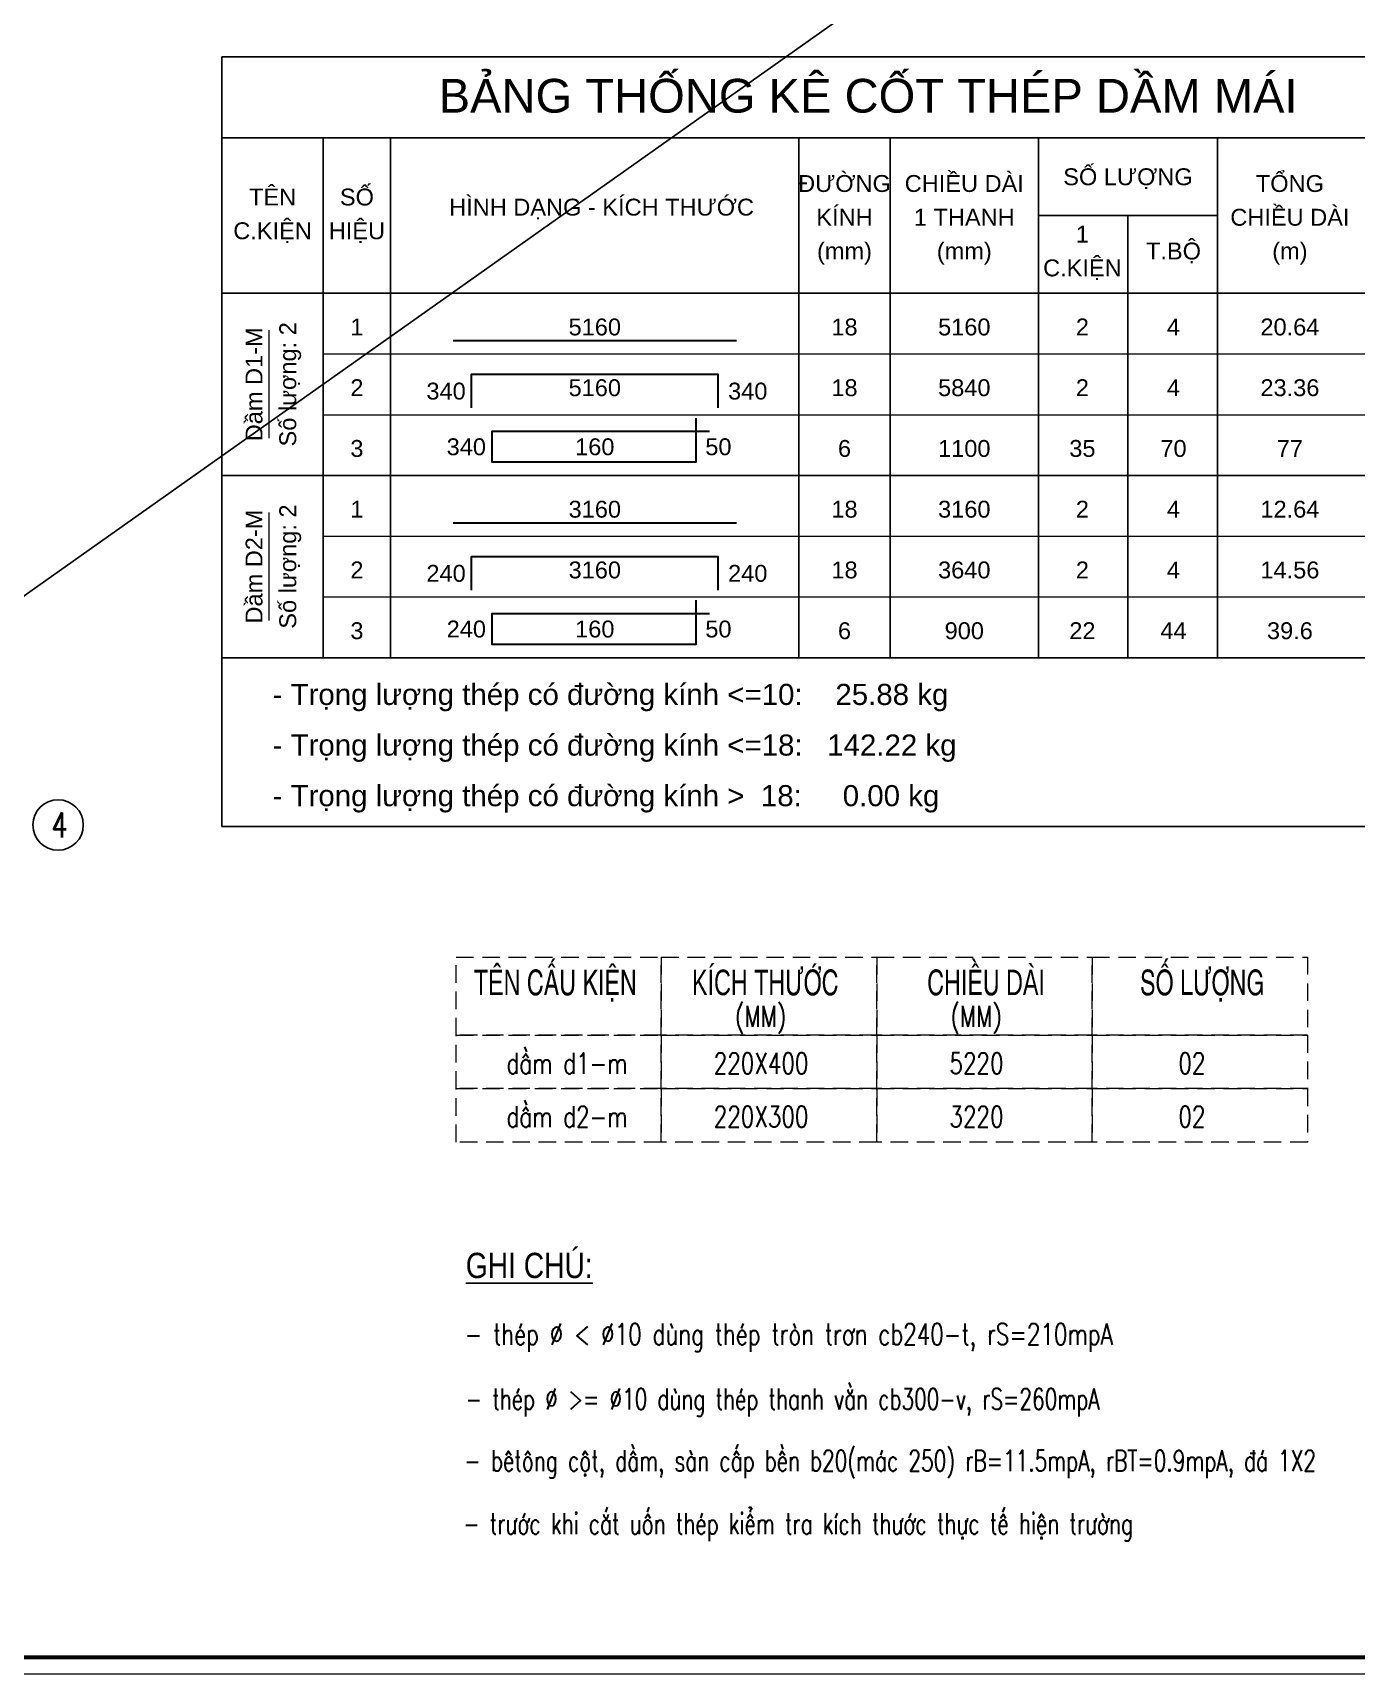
# Model space of a CAD drawing. Header units: millimetres. Extents: x 19378 to 270036, y -611253 to -548347.
# Drawn here: x 196977 to 206420, y -566167 to -554459 of the extents above; entities that cross this region are included whole.
import ezdxf
from ezdxf.enums import TextEntityAlignment as Align

# ---------------------------------------------------------------- set-up
doc = ezdxf.new("R2010")
doc.units = ezdxf.units.MM
doc.header["$MEASUREMENT"] = 0
doc.linetypes.add('HIDDEN', pattern=[0.375, 0.25, -0.125])
doc.layers.get('Defpoints').update_dxf_attribs({"color": 1})
doc.layers.add('KCS_Plotter', color=11, linetype='Continuous', plot=False)
doc.layers.add('Khungten_LCDI', color=7, linetype='Continuous')
for name, color, linetype, lineweight in [('LC MANH DUT', 35, 'HIDDEN', 5), ('LC Net dam 1', 30, 'Continuous', 30), ('LC Net thay', 7, 'Continuous', 25), ('LC Text1', 3, 'Continuous', 20), ('LC Text2', 7, 'Continuous', 25)]:
    doc.layers.add(name, color=color, linetype=linetype, lineweight=lineweight)
doc.styles.add('Hoa', font='micross.ttf')
doc.styles.add('Khungten', font='VHAVAN.TTF', dxfattribs={"width": 0.9, "height": 5000})
doc.styles.add('LC 2', font='VHARIALN.TTF', dxfattribs={"width": 0.7})
doc.styles.add('LC 3', font='vnsimli.shx', dxfattribs={"width": 0.75})
doc.styles.add('T2', font='VHARIAL.TTF', dxfattribs={"width": 0.8})
doc.styles.add('Thuong', font='micross.ttf')
doc.styles.add('Title', font='VHBLACK.TTF', dxfattribs={"width": 0.8})

# ---------------------------------------------------------------- blocks, each defined once
blk = doc.blocks.new('Nha o can bo nhan vien Trung doan')
at = {"layer": 'Defpoints', "lineweight": 0}
blk.add_lwpolyline([(-1200, -14850), (-1200, 14850), (40800, 14850), (40800, -14850)], close=True, dxfattribs=at)
at = {"layer": 'Khungten_LCDI', "color": 5, "lineweight": 60}
blk.add_lwpolyline([(0, -14650), (0, 14650), (40600, 14650), (40600, -14650)], close=True, dxfattribs=at)
at = {"color": 7, "style": 'Khungten', "width": 0.8}
for tag, p in [('REVISION', (39499, -10746)), ('NGAYHT', (39546, -11609))]:
    blk.add_attdef(tag, text='', height=200, dxfattribs=at).set_placement(p, align=Align.CENTER)
at = {"layer": 'LC Text1', "style": 'Title', "width": 1.485915}
for tag, p, p2 in [('TENBANVE1', (36913, -8886), (40339, -8886)), ('TENBANVE2', (36913, -9562), (40339, -9562))]:
    blk.add_attdef(tag, text='', height=250, dxfattribs=at).set_placement(p, p2, align=Align.FIT)
at = {"layer": 'LC Text1', "style": 'Title', "width": 0.7}
blk.add_attdef('SOBANVE', text='', height=250, dxfattribs=at).set_placement((39562, -13896), align=Align.CENTER)

msp = doc.modelspace()

# ---------------------------------------------------------------- linework, layer by layer
at = {"layer": 'KCS_Plotter', "ltscale": 2}
msp.add_line((186035.6, -566167.2), (211235.6, -548347.2), dxfattribs=at)
at = {"layer": 'LC MANH DUT'}
for p, q in [((199049.1, -556749.8), (207547.6, -556749.8)), ((199049.1, -557183.2), (207547.6, -557183.2)), ((199049.1, -557616.6), (207547.6, -557616.6)), ((199049.1, -558049.9), (207547.6, -558049.9)), ((199049.1, -558483.2), (207547.6, -558483.2)), ((199049.1, -558916.6), (207547.6, -558916.6))]:
    msp.add_line(p, q, dxfattribs=at)
at = {"layer": 'LC MANH DUT', "ltscale": 500}
for points in [[(199997.4, -561052.5), (201461.6, -561052.5), (201461.6, -561610), (199997.4, -561610)], [(201461.6, -561052.5), (202998.6, -561052.5), (202998.6, -561610), (201461.6, -561610)], [(202998.6, -561052.5), (204535.5, -561052.5), (204535.5, -561610), (202998.6, -561610)], [(204535.5, -561052.5), (206072.4, -561052.5), (206072.4, -561610), (204535.5, -561610)], [(199997.4, -561610), (201461.6, -561610), (201461.6, -561990.6), (199997.4, -561990.6)], [(201461.6, -561610), (202998.6, -561610), (202998.6, -561990.6), (201461.6, -561990.6)], [(202998.6, -561610), (204535.5, -561610), (204535.5, -561990.6), (202998.6, -561990.6)], [(204535.5, -561610), (206072.4, -561610), (206072.4, -561990.6), (204535.5, -561990.6)], [(199997.4, -561990.6), (201461.6, -561990.6), (201461.6, -562371.2), (199997.4, -562371.2)], [(201461.6, -561990.6), (202998.6, -561990.6), (202998.6, -562371.2), (201461.6, -562371.2)], [(202998.6, -561990.6), (204535.5, -561990.6), (204535.5, -562371.2), (202998.6, -562371.2)], [(204535.5, -561990.6), (206072.4, -561990.6), (206072.4, -562371.2), (204535.5, -562371.2)]]:
    msp.add_lwpolyline(points, close=True, dxfattribs=at)
at = {"layer": 'LC Net dam 1'}
for points in [[(199976, -556653.6), (201998.3, -556653.6)], [(200108.4, -557135.1), (200108.4, -556894.3), (201865.9, -556894.3), (201865.9, -557135.1)], [(201805.7, -557303.6), (200252.9, -557303.6), (200252.9, -557520.2), (201709.4, -557520.2), (201709.4, -557207.3)], [(199976, -557953.6), (201998.3, -557953.6)], [(200108.4, -558435.1), (200108.4, -558194.3), (201865.9, -558194.3), (201865.9, -558435.1)], [(201805.7, -558603.6), (200252.9, -558603.6), (200252.9, -558820.3), (201709.4, -558820.3), (201709.4, -558507.3)]]:
    msp.add_lwpolyline(points, dxfattribs=at)
at = {"layer": 'LC Net thay'}
for p, q in [((198326.9, -554631.2), (198326.9, -560120.3)), ((198326.9, -554631.2), (207547.6, -554631.2)), ((198326.9, -555209.1), (207547.6, -555209.1)), ((199049.1, -555209.1), (199049.1, -558916.6)), ((199530.6, -555209.1), (199530.6, -558916.6)), ((202443.7, -555209.1), (202443.7, -558916.6)), ((203093.7, -555209.1), (203093.7, -558916.6)), ((204153, -555209.1), (204153, -558916.6)), ((205429, -555209.1), (205429, -558916.6)), ((204153, -555762.8), (205429, -555762.8)), ((204791, -555762.8), (204791, -558916.6)), ((198326.9, -556316.5), (207547.6, -556316.5)), ((198326.9, -557616.6), (207547.6, -557616.6)), ((198326.9, -558916.6), (207547.6, -558916.6)), ((198326.9, -560120.3), (207547.6, -560120.3))]:
    msp.add_line(p, q, dxfattribs=at)
at = {"layer": 'LC Text1'}
for p, q in [((198663.9, -557351.7), (198663.9, -556581.3)), ((198663.9, -558651.8), (198663.9, -557881.4)), ((198326.9, -558916.6), (207547.6, -558916.6))]:
    msp.add_line(p, q, dxfattribs=at)
at = {"layer": 'LC Text2', "ltscale": 100}
msp.add_circle((197157.8, -560109.6), 180, dxfattribs=at)

# ---------------------------------------------------------------- block references
at = {"layer": 'LC Net thay', "xscale": 0.6, "yscale": 0.6, "zscale": 0.6}
msp.add_blockref('Nha o can bo nhan vien Trung doan', (186755.6, -557257.2), dxfattribs=at)

# ---------------------------------------------------------------- texts
at = {"layer": 'LC Text1', "color": 4, "style": 'Hoa'}
msp.add_text('BẢNG THỐNG KÊ CỐT THÉP DẦM MÁI', height=240.75, dxfattribs=at).set_placement((202937.2, -555028.5), align=Align.CENTER)
at = {"layer": 'LC Text1'}
for s, height, style, p in [('SỐ LƯỢNG', 120.38, 'Hoa', (204791, -555546.1)), ('TÊN', 120.38, 'Hoa', (198688, -555690.6)), ('SỐ', 120.38, 'Hoa', (199289.9, -555690.6)), ('ĐƯỜNG', 120.38, 'Hoa', (202768.7, -555594.2)), ('CHIỀU DÀI', 120.38, 'Hoa', (203623.4, -555594.2)), ('TỔNG', 120.38, 'Hoa', (205946.6, -555594.2)), ('HÌNH DẠNG - KÍCH THƯỚC', 120.375, 'Hoa', (201035.3, -555762.8)), ('KÍNH', 120.38, 'Hoa', (202768.7, -555835)), ('1 THANH', 120.38, 'Hoa', (203623.4, -555835)), ('CHIỀU DÀI', 120.38, 'Hoa', (205946.6, -555835)), ('C.KIỆN', 120.38, 'Hoa', (198688, -555931.3)), ('HIỆU', 120.38, 'Hoa', (199289.9, -555931.3)), ('1', 120.4, 'Hoa', (204466, -555955.4)), ('(mm)', 120.38, 'Thuong', (202768.7, -556075.8)), ('(mm)', 120.38, 'Thuong', (203623.4, -556075.8)), ('T.BỘ', 120.38, 'Hoa', (205116, -556075.8)), ('(m)', 120.38, 'Thuong', (205946.6, -556075.8)), ('C.KIỆN', 120.38, 'Hoa', (204466, -556196.1))]:
    msp.add_text(s, height=height, dxfattribs=dict(at, style=style)).set_placement(p, align=Align.CENTER)
at = {"layer": 'LC Text1', "style": 'Hoa'}
for s, height, p in [('Dầm D1-M', 120.38, (198615.8, -556966.5)), ('Số lượng: 2', 120.375, (198856.5, -556966.5)), ('Dầm D2-M', 120.38, (198615.8, -558266.6)), ('Số lượng: 2', 120.375, (198856.5, -558266.6))]:
    msp.add_text(s, height=height, rotation=90.00021, dxfattribs=at).set_placement(p, align=Align.CENTER)
for s, height, p in [('1', 120.4, (199289.9, -556653.6)), ('5160', 120.38, (200987.1, -556653.6)), ('18', 120.38, (202768.7, -556653.6)), ('5160', 120.38, (203623.4, -556653.6)), ('2', 120.4, (204466, -556653.6)), ('4', 120.4, (205116, -556653.6)), ('20.64', 120.38, (205946.6, -556653.6)), ('2', 120.4, (199289.9, -557086.9)), ('5160', 120.38, (200987.1, -557086.9)), ('18', 120.38, (202768.7, -557086.9)), ('3', 120.4, (199289.9, -557520.2)), ('160', 120.38, (200987.1, -557508.2)), ('6', 120.4, (202768.7, -557520.2)), ('1', 120.4, (199289.9, -557953.6)), ('3160', 120.38, (200987.1, -557953.6)), ('18', 120.38, (202768.7, -557953.6)), ('3160', 120.38, (203623.4, -557953.6)), ('2', 120.4, (204466, -557953.6)), ('4', 120.4, (205116, -557953.6)), ('12.64', 120.38, (205946.6, -557953.6)), ('2', 120.4, (199289.9, -558386.9)), ('3160', 120.38, (200987.1, -558386.9)), ('18', 120.38, (202768.7, -558386.9)), ('3', 120.4, (199289.9, -558820.3)), ('160', 120.38, (200987.1, -558808.3)), ('6', 120.4, (202768.7, -558820.3))]:
    msp.add_text(s, height=height, dxfattribs=at).set_placement(p, align=Align.BOTTOM_CENTER)
at = {"layer": 'LC Text1', "color": 7, "style": 'Hoa'}
for s, height, p in [('5840', 120.38, (203623.4, -557086.9)), ('2', 120.4, (204466, -557086.9)), ('4', 120.4, (205116, -557086.9)), ('23.36', 120.38, (205946.6, -557086.9)), ('1100', 120.38, (203623.4, -557520.2)), ('35', 120.38, (204466, -557520.2)), ('70', 120.38, (205116, -557520.2)), ('77', 120.38, (205946.6, -557520.2)), ('3640', 120.38, (203623.4, -558386.9)), ('2', 120.4, (204466, -558386.9)), ('4', 120.4, (205116, -558386.9)), ('14.56', 120.38, (205946.6, -558386.9)), ('900', 120.38, (203623.4, -558820.3)), ('22', 120.38, (204466, -558820.3)), ('44', 120.38, (205116, -558820.3)), ('39.6', 120.38, (205946.6, -558820.3))]:
    msp.add_text(s, height=height, dxfattribs=at).set_placement(p, align=Align.BOTTOM_CENTER)
at = {"layer": 'LC Text1', "style": 'Hoa'}
for s, p in [('340', (200066.3, -557111)), ('340', (200210.7, -557508.2)), ('240', (200066.3, -558411)), ('240', (200210.7, -558808.3))]:
    msp.add_text(s, height=120.38, dxfattribs=at).set_placement(p, align=Align.BOTTOM_RIGHT)
for s, p in [('340', (201938.1, -557111)), ('50', (201775.6, -557508.2)), ('240', (201938.1, -558411)), ('50', (201775.6, -558808.3))]:
    msp.add_text(s, height=120.38, dxfattribs=at).set_placement(p, align=Align.BOTTOM_LEFT)
for s, p in [('- Trọng lượng thép có đường kính <=10:    25.88 kg', (198688, -559253.7)), ('- Trọng lượng thép có đường kính <=18:   142.22 kg', (198688, -559614.8)), ('- Trọng lượng thép có đường kính >  18:     0.00 kg', (198688, -559975.9))]:
    msp.add_text(s, height=150.469, dxfattribs=at).set_placement(p)
at = {"layer": 'LC Text1', "color": 3, "style": 'LC 3'}
for s, width, p in [('(MM)', 0.75, (201987, -561549.8)), ('(MM)', 0.75, (203524, -561549.8)), ('dÇm d1-m', 0.75, (200356.7, -561885.2)), ('dÇm d2-m', 0.75, (200356.7, -562265.8)), ('- thÐp %%C < %%C10 dïng thÐp trßn tr¬n cb240-t, rS=210mpA', 0.75, (200058.6, -563816.9)), ('- thÐp %%C >= %%C10 dïng thÐp thanh v»n cb300-v, rS=260mpA', 0.7, (200066, -564278.5)), ('- bªt«ng cét, dÇm, sµn cÊp bÒn b20(m¸c 250) rB=11.5mpA, rBT=0.9mpA, ®¸ 1X2', 0.7, (200057.1, -564718.5)), ('- tr\xadíc khi c¾t uèn thÐp kiÓm tra kÝch th\xadíc thùc tÕ hiÖn tr\xadêng', 0.7, (200048.2, -565168.8))]:
    msp.add_text(s, height=150, dxfattribs=dict(at, width=width)).set_placement(p)
at = {"layer": 'LC Text1', "color": 3, "style": 'LC 3', "width": 0.75}
for s, p in [('220X400', (202173.6, -561885.2)), ('5220', (203710.6, -561885.2)), ('02', (205247.5, -561885.2)), ('220X300', (202173.6, -562265.8)), ('3220', (203710.6, -562265.8)), ('02', (205247.5, -562265.8))]:
    msp.add_text(s, height=150, dxfattribs=at).set_placement(p, align=Align.CENTER)
at = {"layer": 'LC Text2', "ltscale": 100, "style": 'LC 3', "width": 0.75}
msp.add_text('4', height=180, dxfattribs=at).set_placement((197168, -560109.6), align=Align.MIDDLE_CENTER)
at = {"layer": 'LC Text2', "lineweight": -2, "style": 'LC 2', "width": 0.8}
for s, height, p in [('tªn cÊu kiÖn', 181.604, (200123.9, -561323.7)), ('kÝch th\xadíc', 181.6, (201680.7, -561323.7)), ('chiÒu dµi', 181.6, (203359.4, -561323.7)), ('sè l\xadîng', 181.6, (204877.5, -561323.7))]:
    msp.add_text(s, height=height, dxfattribs=at).set_placement(p)
at = {"layer": 'LC Text2', "style": 'T2', "width": 0.8}
msp.add_text('%%ughi chó:', height=180, dxfattribs=at).set_placement((200519.4, -563229.4), align=Align.MIDDLE)

doc.saveas('drawing.dxf')
